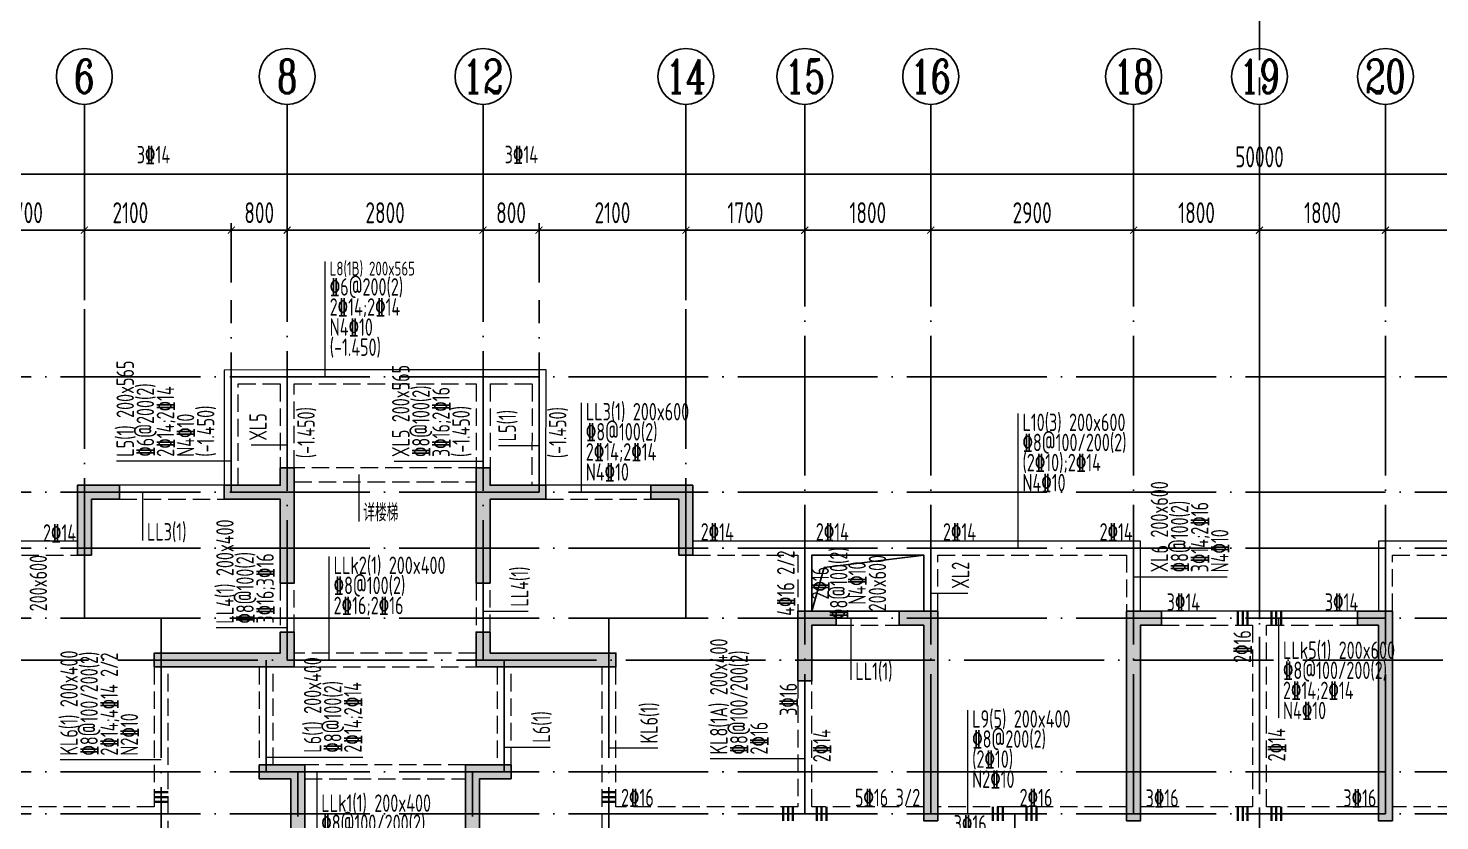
# Model space of a CAD drawing. Extents: x -668857 to 154266, y -275694 to 291306.
# Drawn here: x -102201 to -82022, y -73913 to -62573 of the extents above; entities that cross this region are included whole.
import ezdxf
from ezdxf.enums import TextEntityAlignment as Align

# ---------------------------------------------------------------- set-up
doc = ezdxf.new("R2010")
doc.units = 0
doc.header["$LTSCALE"] = 1000
for name, pattern in [('CENTER', [2, 1.25, -0.25, 0.25, -0.25]), ('DASH', [0.35, 0.25, -0.1]), ('DOTE', [2.42, 2, -0.2, 0.02, -0.2])]:
    doc.linetypes.add(name, pattern=pattern)
doc.layers.get('0').update_dxf_attribs({"linetype": 'CONTINUOUS'})
doc.layers.get('DEFPOINTS').update_dxf_attribs({"linetype": 'CONTINUOUS'})
for name, color, linetype in [('A-AXIS', 1, 'CONTINUOUS'), ('A-DOTE', 10, 'DOTE'), ('AXIS_NUM', 7, 'CONTINUOUS'), ('S-D洞口', 4, 'CONTINUOUS'), ('S-L主梁线', 4, 'DASH'), ('S-L梁编号', 6, 'CONTINUOUS'), ('S-L梁配筋', 7, 'CONTINUOUS'), ('S-Q墙填充', 252, 'CONTINUOUS'), ('S-Q墙实线', 6, 'CONTINUOUS'), ('S-Y一般标注', 3, 'CONTINUOUS'), ('THIN', 7, 'CONTINUOUS')]:
    doc.layers.add(name, color=color, linetype=linetype)
doc.layers.add('梁附加箍筋', color=1, linetype='CONTINUOUS', lineweight=35)
doc.styles.add('TSSD_Axis', font='complex.shx', dxfattribs={"width": 0.7, "bigfont": 'hztxt.shx'})
doc.styles.add('TSSD_DIMENSION', font='Tssdeng.shx', dxfattribs={"width": 0.7, "bigfont": 'tssdchn.shx'})
doc.styles.add('TSSD_REIN', font='tssdeng.shx', dxfattribs={"width": 0.7, "height": 300, "bigfont": 'tssdchn.shx'})
doc.dimstyles.new('TSSD_100_100', dxfattribs={"dimtxt": 300, "dimasz": 100, "dimexe": 100, "dimexo": 250, "dimgap": 100, "dimtad": 1, "dimdec": 0, "dimzin": 0, "dimdsep": 46, "dimtxsty": 'TSSD_DIMENSION', "dimblk": 'ARCHTICK', "dimcen": 0, "dimdle": 100, "dimclrt": 7, "dimadec": 0, "dimazin": 0, "dimtfac": 1, "dimtdec": 0, "dimtix": 1, "dimtmove": 2, "dimatfit": 3, "dimldrblk": 'ARCHTICK', "dimfxl": 0, "dimtolj": 1, "dimtzin": 0, "dimarcsym": 0})

# ---------------------------------------------------------------- blocks, each defined once
blk = doc.blocks.new('ts_axno')
at = {"color": 0, "linetype": 'ByBlock', "lineweight": -2}
blk.add_circle((0, 0), 0.5, dxfattribs=at)
at = {"color": 0, "linetype": 'ByBlock', "lineweight": -2, "style": 'TSSD_Axis', "width": 0.7}
blk.add_attdef('A', text='', height=0.6, dxfattribs=at).set_placement((0, 0), align=Align.MIDDLE_CENTER)
blk = doc.blocks.new('_ArchTick')
at = {"color": 0, "linetype": 'ByBlock', "const_width": 0.15}
blk.add_lwpolyline([(-0.5, -0.5), (0.5, 0.5)], dxfattribs=at)
blk = doc.blocks.new('*D154')
at = {"layer": 'DEFPOINTS', "color": 0}
for p in [(12800, 19250), (11100, 18250), (12800, 18250)]:
    blk.add_point(p, dxfattribs=at)
at = {"layer": 'S-Y一般标注', "color": 0, "lineweight": -2}
for p, q in [((11000, 19250), (12900, 19250)), ((11100, 18500), (11100, 19350)), ((12800, 18500), (12800, 19350))]:
    blk.add_line(p, q, dxfattribs=at)
at = {"layer": 'S-Y一般标注', "color": 0, "lineweight": -2, "xscale": 100, "yscale": 100, "zscale": 100, "rotation": 180}
blk.add_blockref('_ArchTick', (11100, 19250), dxfattribs=at)
at = {"layer": 'S-Y一般标注', "color": 0, "lineweight": -2, "xscale": 100, "yscale": 100, "zscale": 100}
blk.add_blockref('_ArchTick', (12800, 19250), dxfattribs=at)
at = {"layer": 'S-Y一般标注', "color": 7, "insert": (11950, 19500), "char_height": 300, "attachment_point": 5, "style": 'TSSD_DIMENSION'}
blk.add_mtext('\\A1;1700', dxfattribs=at)
blk = doc.blocks.new('*D155')
at = {"layer": 'DEFPOINTS', "color": 0}
for p in [(14900, 19250), (12800, 18250), (14900, 18250)]:
    blk.add_point(p, dxfattribs=at)
at = {"layer": 'S-Y一般标注', "color": 0, "lineweight": -2}
for p, q in [((12700, 19250), (15000, 19250)), ((12800, 18500), (12800, 19350)), ((14900, 18500), (14900, 19350))]:
    blk.add_line(p, q, dxfattribs=at)
at = {"layer": 'S-Y一般标注', "color": 0, "lineweight": -2, "xscale": 100, "yscale": 100, "zscale": 100, "rotation": 180}
blk.add_blockref('_ArchTick', (12800, 19250), dxfattribs=at)
at = {"layer": 'S-Y一般标注', "color": 0, "lineweight": -2, "xscale": 100, "yscale": 100, "zscale": 100}
blk.add_blockref('_ArchTick', (14900, 19250), dxfattribs=at)
at = {"layer": 'S-Y一般标注', "color": 7, "insert": (13458, 19500), "char_height": 300, "attachment_point": 5, "style": 'TSSD_DIMENSION'}
blk.add_mtext('\\A1;2100', dxfattribs=at)
blk = doc.blocks.new('*D156')
at = {"layer": 'DEFPOINTS', "color": 0}
for p in [(18500, 19250), (15700, 18250), (18500, 18250)]:
    blk.add_point(p, dxfattribs=at)
at = {"layer": 'S-Y一般标注', "color": 0, "lineweight": -2}
for p, q in [((15600, 19250), (18600, 19250)), ((15700, 18500), (15700, 19350)), ((18500, 18500), (18500, 19350))]:
    blk.add_line(p, q, dxfattribs=at)
at = {"layer": 'S-Y一般标注', "color": 0, "lineweight": -2, "xscale": 100, "yscale": 100, "zscale": 100, "rotation": 180}
blk.add_blockref('_ArchTick', (15700, 19250), dxfattribs=at)
at = {"layer": 'S-Y一般标注', "color": 0, "lineweight": -2, "xscale": 100, "yscale": 100, "zscale": 100}
blk.add_blockref('_ArchTick', (18500, 19250), dxfattribs=at)
at = {"layer": 'S-Y一般标注', "color": 7, "insert": (17100, 19500), "char_height": 300, "attachment_point": 5, "style": 'TSSD_DIMENSION'}
blk.add_mtext('\\A1;2800', dxfattribs=at)
blk = doc.blocks.new('*D157')
at = {"layer": 'DEFPOINTS', "color": 0}
for p in [(19300, 19250), (18500, 18250), (19300, 18250)]:
    blk.add_point(p, dxfattribs=at)
at = {"layer": 'S-Y一般标注', "color": 0, "lineweight": -2}
for p, q in [((18400, 19250), (19400, 19250)), ((18500, 18500), (18500, 19350)), ((19300, 18500), (19300, 19350))]:
    blk.add_line(p, q, dxfattribs=at)
at = {"layer": 'S-Y一般标注', "color": 0, "lineweight": -2, "xscale": 100, "yscale": 100, "zscale": 100, "rotation": 180}
blk.add_blockref('_ArchTick', (18500, 19250), dxfattribs=at)
at = {"layer": 'S-Y一般标注', "color": 0, "lineweight": -2, "xscale": 100, "yscale": 100, "zscale": 100}
blk.add_blockref('_ArchTick', (19300, 19250), dxfattribs=at)
at = {"layer": 'S-Y一般标注', "color": 7, "insert": (18900, 19500), "char_height": 300, "attachment_point": 5, "style": 'TSSD_DIMENSION'}
blk.add_mtext('\\A1;800', dxfattribs=at)
blk = doc.blocks.new('*D158')
at = {"layer": 'DEFPOINTS', "color": 0}
for p in [(23100, 19250), (21400, 18250), (23100, 18250)]:
    blk.add_point(p, dxfattribs=at)
at = {"layer": 'S-Y一般标注', "color": 0, "lineweight": -2}
for p, q in [((21300, 19250), (23200, 19250)), ((21400, 18500), (21400, 19350)), ((23100, 18500), (23100, 19350))]:
    blk.add_line(p, q, dxfattribs=at)
at = {"layer": 'S-Y一般标注', "color": 0, "lineweight": -2, "xscale": 100, "yscale": 100, "zscale": 100, "rotation": 180}
blk.add_blockref('_ArchTick', (21400, 19250), dxfattribs=at)
at = {"layer": 'S-Y一般标注', "color": 0, "lineweight": -2, "xscale": 100, "yscale": 100, "zscale": 100}
blk.add_blockref('_ArchTick', (23100, 19250), dxfattribs=at)
at = {"layer": 'S-Y一般标注', "color": 7, "insert": (22250, 19500), "char_height": 300, "attachment_point": 5, "style": 'TSSD_DIMENSION'}
blk.add_mtext('\\A1;1700', dxfattribs=at)
blk = doc.blocks.new('*D159')
at = {"layer": 'DEFPOINTS', "color": 0}
for p in [(24900, 19250), (23100, 18250), (24900, 18250)]:
    blk.add_point(p, dxfattribs=at)
at = {"layer": 'S-Y一般标注', "color": 0, "lineweight": -2}
for p, q in [((23000, 19250), (25000, 19250)), ((23100, 18500), (23100, 19350)), ((24900, 18500), (24900, 19350))]:
    blk.add_line(p, q, dxfattribs=at)
at = {"layer": 'S-Y一般标注', "color": 0, "lineweight": -2, "xscale": 100, "yscale": 100, "zscale": 100, "rotation": 180}
blk.add_blockref('_ArchTick', (23100, 19250), dxfattribs=at)
at = {"layer": 'S-Y一般标注', "color": 0, "lineweight": -2, "xscale": 100, "yscale": 100, "zscale": 100}
blk.add_blockref('_ArchTick', (24900, 19250), dxfattribs=at)
at = {"layer": 'S-Y一般标注', "color": 7, "insert": (24000, 19500), "char_height": 300, "attachment_point": 5, "style": 'TSSD_DIMENSION'}
blk.add_mtext('\\A1;1800', dxfattribs=at)
blk = doc.blocks.new('*D160')
at = {"layer": 'DEFPOINTS', "color": 0}
for p in [(27800, 19250), (24900, 18250), (27800, 18250)]:
    blk.add_point(p, dxfattribs=at)
at = {"layer": 'S-Y一般标注', "color": 0, "lineweight": -2}
for p, q in [((24800, 19250), (27900, 19250)), ((24900, 18500), (24900, 19350)), ((27800, 18500), (27800, 19350))]:
    blk.add_line(p, q, dxfattribs=at)
at = {"layer": 'S-Y一般标注', "color": 0, "lineweight": -2, "xscale": 100, "yscale": 100, "zscale": 100, "rotation": 180}
blk.add_blockref('_ArchTick', (24900, 19250), dxfattribs=at)
at = {"layer": 'S-Y一般标注', "color": 0, "lineweight": -2, "xscale": 100, "yscale": 100, "zscale": 100}
blk.add_blockref('_ArchTick', (27800, 19250), dxfattribs=at)
at = {"layer": 'S-Y一般标注', "color": 7, "insert": (26350, 19500), "char_height": 300, "attachment_point": 5, "style": 'TSSD_DIMENSION'}
blk.add_mtext('\\A1;2900', dxfattribs=at)
blk = doc.blocks.new('*D161')
at = {"layer": 'DEFPOINTS', "color": 0}
for p in [(29600, 19250), (27800, 18250), (29600, 18250)]:
    blk.add_point(p, dxfattribs=at)
at = {"layer": 'S-Y一般标注', "color": 0, "lineweight": -2}
for p, q in [((27700, 19250), (29700, 19250)), ((27800, 18500), (27800, 19350)), ((29600, 18500), (29600, 19350))]:
    blk.add_line(p, q, dxfattribs=at)
at = {"layer": 'S-Y一般标注', "color": 0, "lineweight": -2, "xscale": 100, "yscale": 100, "zscale": 100, "rotation": 180}
blk.add_blockref('_ArchTick', (27800, 19250), dxfattribs=at)
at = {"layer": 'S-Y一般标注', "color": 0, "lineweight": -2, "xscale": 100, "yscale": 100, "zscale": 100}
blk.add_blockref('_ArchTick', (29600, 19250), dxfattribs=at)
at = {"layer": 'S-Y一般标注', "color": 7, "insert": (28700, 19500), "char_height": 300, "attachment_point": 5, "style": 'TSSD_DIMENSION'}
blk.add_mtext('\\A1;1800', dxfattribs=at)
blk = doc.blocks.new('*D162')
at = {"layer": 'DEFPOINTS', "color": 0}
for p in [(31400, 19250), (29600, 18250), (31400, 18250)]:
    blk.add_point(p, dxfattribs=at)
at = {"layer": 'S-Y一般标注', "color": 0, "lineweight": -2}
for p, q in [((29500, 19250), (31500, 19250)), ((29600, 18500), (29600, 19350)), ((31400, 18500), (31400, 19350))]:
    blk.add_line(p, q, dxfattribs=at)
at = {"layer": 'S-Y一般标注', "color": 0, "lineweight": -2, "xscale": 100, "yscale": 100, "zscale": 100, "rotation": 180}
blk.add_blockref('_ArchTick', (29600, 19250), dxfattribs=at)
at = {"layer": 'S-Y一般标注', "color": 0, "lineweight": -2, "xscale": 100, "yscale": 100, "zscale": 100}
blk.add_blockref('_ArchTick', (31400, 19250), dxfattribs=at)
at = {"layer": 'S-Y一般标注', "color": 7, "insert": (30500, 19500), "char_height": 300, "attachment_point": 5, "style": 'TSSD_DIMENSION'}
blk.add_mtext('\\A1;1800', dxfattribs=at)
blk = doc.blocks.new('*D163')
at = {"layer": 'DEFPOINTS', "color": 0}
for p in [(34300, 19250), (31400, 18250), (34300, 18250)]:
    blk.add_point(p, dxfattribs=at)
at = {"layer": 'S-Y一般标注', "color": 0, "lineweight": -2}
for p, q in [((31300, 19250), (34400, 19250)), ((31400, 18500), (31400, 19350)), ((34300, 18500), (34300, 19350))]:
    blk.add_line(p, q, dxfattribs=at)
at = {"layer": 'S-Y一般标注', "color": 0, "lineweight": -2, "xscale": 100, "yscale": 100, "zscale": 100, "rotation": 180}
blk.add_blockref('_ArchTick', (31400, 19250), dxfattribs=at)
at = {"layer": 'S-Y一般标注', "color": 0, "lineweight": -2, "xscale": 100, "yscale": 100, "zscale": 100}
blk.add_blockref('_ArchTick', (34300, 19250), dxfattribs=at)
at = {"layer": 'S-Y一般标注', "color": 7, "insert": (32850, 19500), "char_height": 300, "attachment_point": 5, "style": 'TSSD_DIMENSION'}
blk.add_mtext('\\A1;2900', dxfattribs=at)
blk = doc.blocks.new('*D173')
at = {"layer": 'DEFPOINTS', "color": 0}
for p in [(54600, 20050), (4600, 18250), (54600, 18250)]:
    blk.add_point(p, dxfattribs=at)
at = {"layer": 'S-Y一般标注', "color": 0, "lineweight": -2}
for p, q in [((4500, 20050), (54700, 20050)), ((4600, 18500), (4600, 20150)), ((54600, 18500), (54600, 20150))]:
    blk.add_line(p, q, dxfattribs=at)
at = {"layer": 'S-Y一般标注', "color": 0, "lineweight": -2, "xscale": 100, "yscale": 100, "zscale": 100, "rotation": 180}
blk.add_blockref('_ArchTick', (4600, 20050), dxfattribs=at)
at = {"layer": 'S-Y一般标注', "color": 0, "lineweight": -2, "xscale": 100, "yscale": 100, "zscale": 100}
blk.add_blockref('_ArchTick', (54600, 20050), dxfattribs=at)
at = {"layer": 'S-Y一般标注', "color": 7, "insert": (29600, 20300), "char_height": 300, "attachment_point": 5, "style": 'TSSD_DIMENSION'}
blk.add_mtext('\\A1;50000', dxfattribs=at)
blk = doc.blocks.new('*D184')
at = {"layer": 'DEFPOINTS', "color": 0}
for p in [(15700, 19250), (14900, 18250), (15700, 18250)]:
    blk.add_point(p, dxfattribs=at)
at = {"layer": 'S-Y一般标注', "color": 0, "lineweight": -2}
for p, q in [((14800, 19250), (15800, 19250)), ((14900, 18500), (14900, 19350)), ((15700, 18500), (15700, 19350))]:
    blk.add_line(p, q, dxfattribs=at)
at = {"layer": 'S-Y一般标注', "color": 0, "lineweight": -2, "xscale": 100, "yscale": 100, "zscale": 100, "rotation": 180}
blk.add_blockref('_ArchTick', (14900, 19250), dxfattribs=at)
at = {"layer": 'S-Y一般标注', "color": 0, "lineweight": -2, "xscale": 100, "yscale": 100, "zscale": 100}
blk.add_blockref('_ArchTick', (15700, 19250), dxfattribs=at)
at = {"layer": 'S-Y一般标注', "color": 7, "insert": (15300, 19500), "char_height": 300, "attachment_point": 5, "style": 'TSSD_DIMENSION'}
blk.add_mtext('\\A1;800', dxfattribs=at)
blk = doc.blocks.new('*D185')
at = {"layer": 'DEFPOINTS', "color": 0}
for p in [(21400, 19250), (19300, 18250), (21400, 18250)]:
    blk.add_point(p, dxfattribs=at)
at = {"layer": 'S-Y一般标注', "color": 0, "lineweight": -2}
for p, q in [((19200, 19250), (21500, 19250)), ((19300, 18500), (19300, 19350)), ((21400, 18500), (21400, 19350))]:
    blk.add_line(p, q, dxfattribs=at)
at = {"layer": 'S-Y一般标注', "color": 0, "lineweight": -2, "xscale": 100, "yscale": 100, "zscale": 100, "rotation": 180}
blk.add_blockref('_ArchTick', (19300, 19250), dxfattribs=at)
at = {"layer": 'S-Y一般标注', "color": 0, "lineweight": -2, "xscale": 100, "yscale": 100, "zscale": 100}
blk.add_blockref('_ArchTick', (21400, 19250), dxfattribs=at)
at = {"layer": 'S-Y一般标注', "color": 7, "insert": (20350, 19500), "char_height": 300, "attachment_point": 5, "style": 'TSSD_DIMENSION'}
blk.add_mtext('\\A1;2100', dxfattribs=at)
blk = doc.blocks.new('20210807.15312078')
at = {"layer": 'S-Q墙填充'}
h = blk.add_hatch(color=252, dxfattribs=at)
h.dxf.hatch_style = 1
h.paths.add_polyline_path([(72216, 67840), (72216, 68190), (72016, 68190), (72016, 67940), (71216, 67940), (71216, 67740), (72016, 67740), (72016, 66540), (72216, 66540)])
h = blk.add_hatch(color=252, dxfattribs=at)
h.dxf.hatch_style = 1
h.paths.add_polyline_path([(74816, 67840), (74816, 66540), (75016, 66540), (75016, 67740), (75815, 67740), (75815, 67940), (75016, 67940), (75016, 68190), (74816, 68190)])
h = blk.add_hatch(color=252, dxfattribs=at)
h.dxf.hatch_style = 1
h.paths.add_polyline_path([(69316, 67740), (69716, 67740), (69716, 67940), (69116, 67940), (69116, 66940), (69316, 66940)])
h = blk.add_hatch(color=252, dxfattribs=at)
h.dxf.hatch_style = 1
h.paths.add_polyline_path([(77916, 67940), (77316, 67940), (77316, 67740), (77716, 67740), (77716, 66940), (77916, 66940)])
h = blk.add_hatch(color=252, dxfattribs=at)
h.dxf.hatch_style = 1
h.paths.add_polyline_path([(79416, 66140), (79416, 65140), (79616, 65140), (79616, 65940), (79966, 65940), (79966, 66140)])
h = blk.add_hatch(color=252, dxfattribs=at)
h.dxf.hatch_style = 1
h.paths.add_polyline_path([(81216, 65940), (81216, 63140), (81416, 63140), (81416, 66140), (80866, 66140), (80866, 65940)])
h = blk.add_hatch(color=252, dxfattribs=at)
h.dxf.hatch_style = 1
h.paths.add_polyline_path([(84116, 66140), (84116, 63140), (84316, 63140), (84316, 65940), (84616, 65940), (84616, 66140)])
h = blk.add_hatch(color=252, dxfattribs=at)
h.dxf.hatch_style = 1
h.paths.add_polyline_path([(87716, 65940), (87716, 63140), (87916, 63140), (87916, 66140), (87416, 66140), (87416, 65940)])
h = blk.add_hatch(color=252, dxfattribs=at)
h.dxf.hatch_style = 1
h.paths.add_polyline_path([(72216, 65340), (72216, 65840), (72016, 65840), (72016, 65540), (71816, 65540), (70216, 65540), (70216, 65340), (71816, 65340)])
h = blk.add_hatch(color=252, dxfattribs=at)
h.dxf.hatch_style = 1
h.paths.add_polyline_path([(75016, 65540), (75016, 65840), (74816, 65840), (74816, 65340), (75216, 65340), (76816, 65340), (76816, 65540), (75216, 65540)])
h = blk.add_hatch(color=252, dxfattribs=at)
h.dxf.hatch_style = 1
h.paths.add_polyline_path([(72366, 63940), (71716, 63940), (71716, 63740), (72166, 63740), (72166, 61640), (72566, 61640), (72566, 61840), (72366, 61840)])
h = blk.add_hatch(color=252, dxfattribs=at)
h.dxf.hatch_style = 1
h.paths.add_polyline_path([(74666, 61840), (74466, 61840), (74466, 61640), (74866, 61640), (74866, 63740), (75316, 63740), (75316, 63940), (74666, 63940)])
at = {"layer": 'S-D洞口', "color": 5}
blk.add_lwpolyline([(79616, 66140), (81216, 66140), (81216, 66940), (79616, 66940), (79616, 66140), (79793, 66762), (81216, 66940)], dxfattribs=at)
at = {"layer": 'S-L主梁线', "linetype": 'ByBlock', "lineweight": 18}
for p, q in [((72116, 69590), (71215, 69589)), ((71215, 69589), (71216, 67940)), ((74915, 69590), (72116, 69590)), ((75816, 69590), (74915, 69590)), ((75815, 67940), (75816, 69590)), ((71216, 67940), (69716, 67940)), ((77316, 67940), (75815, 67940)), ((69116, 67140), (67516, 67140)), ((79516, 67140), (77916, 67140)), ((81316, 67140), (79516, 67140)), ((84316, 67140), (81316, 67140)), ((84316, 66140), (84316, 67140)), ((87716, 67140), (87716, 66140)), ((90716, 67140), (87716, 67140)), ((79616, 66940), (81216, 66940)), ((79616, 66140), (79616, 66940)), ((81216, 66940), (81216, 66140)), ((80866, 66140), (79966, 66140)), ((86016, 66140), (84616, 66140)), ((87416, 66140), (86016, 66140))]:
    blk.add_line(p, q, dxfattribs=at)
at = {"layer": 'S-L主梁线', "linetype": 'DASH', "lineweight": 18}
for p, q in [((71415, 69389), (72016, 69390)), ((71416, 67940), (71415, 69389)), ((72016, 69390), (72016, 68190)), ((72216, 69390), (74815, 69390)), ((72216, 68190), (72216, 69390)), ((74815, 69390), (74816, 68190)), ((74815, 69390), (74816, 68190)), ((75015, 69390), (75616, 69390)), ((75015, 69390), (75016, 68190)), ((75616, 69390), (75615, 67940)), ((74816, 68190), (72216, 68190)), ((72216, 67990), (74816, 67990)), ((69716, 67740), (71216, 67740)), ((75815, 67740), (77316, 67740)), ((67616, 66940), (69116, 66940)), ((77916, 66940), (79416, 66940)), ((79416, 66940), (79416, 66140)), ((81416, 66940), (84116, 66940)), ((81416, 66140), (81416, 66940)), ((84116, 66940), (84116, 66140)), ((87916, 66940), (90616, 66940)), ((87916, 66140), (87916, 66940)), ((72016, 66540), (72016, 65840)), ((72216, 65840), (72216, 66540)), ((74816, 66540), (74816, 65840)), ((75016, 65840), (75016, 66540)), ((79966, 65940), (80866, 65940)), ((84616, 65940), (85916, 65940)), ((85916, 65940), (85916, 63340)), ((86116, 65940), (87416, 65940)), ((86116, 63340), (86116, 65940)), ((74816, 65540), (72216, 65540)), ((70216, 65340), (70216, 63340)), ((70416, 63240), (70416, 65340)), ((71716, 65340), (71716, 63940)), ((71916, 63940), (71916, 65340)), ((72216, 65340), (74816, 65340)), ((75116, 65340), (75116, 63940)), ((75316, 63940), (75316, 65340)), ((76616, 65340), (76616, 63240)), ((76816, 63340), (76816, 65340)), ((79416, 65140), (79416, 63340)), ((79616, 63340), (79616, 65140)), ((74666, 63940), (72366, 63940)), ((72366, 63740), (74666, 63740)), ((70216, 63340), (67616, 63340)), ((70416, 61840), (70416, 63240)), ((76616, 63240), (76616, 61840)), ((79416, 63340), (76816, 63340)), ((81216, 63340), (79616, 63340)), ((82516, 63340), (81416, 63340)), ((84116, 63340), (82516, 63340)), ((85916, 63340), (84316, 63340)), ((87716, 63340), (86116, 63340)), ((89516, 63340), (87916, 63340))]:
    blk.add_line(p, q, dxfattribs=at)
at = {"layer": 'S-Q墙实线'}
blk.add_lwpolyline([(72216, 67840), (72216, 68190), (72016, 68190), (72016, 67940), (71216, 67940), (71216, 67740), (72016, 67740), (72016, 66540), (72216, 66540), (72216, 67840)], dxfattribs=at)
for points in [[(74816, 67840), (74816, 66540), (75016, 66540), (75016, 67740), (75815, 67740), (75815, 67940), (75016, 67940), (75016, 68190), (74816, 68190)], [(69316, 67740), (69716, 67740), (69716, 67940), (69116, 67940), (69116, 66940), (69316, 66940)], [(77916, 67940), (77316, 67940), (77316, 67740), (77716, 67740), (77716, 66940), (77916, 66940)], [(79416, 66140), (79416, 65140), (79616, 65140), (79616, 65940), (79966, 65940), (79966, 66140)], [(81216, 65940), (81216, 63140), (81416, 63140), (81416, 66140), (80866, 66140), (80866, 65940)], [(84116, 66140), (84116, 63140), (84316, 63140), (84316, 65940), (84616, 65940), (84616, 66140)], [(87716, 65940), (87716, 63140), (87916, 63140), (87916, 66140), (87416, 66140), (87416, 65940)], [(72216, 65340), (72216, 65840), (72016, 65840), (72016, 65540), (71816, 65540), (70216, 65540), (70216, 65340), (71816, 65340)], [(75016, 65540), (75016, 65840), (74816, 65840), (74816, 65340), (75216, 65340), (76816, 65340), (76816, 65540), (75216, 65540)], [(72366, 63940), (71716, 63940), (71716, 63740), (72166, 63740), (72166, 61640), (72566, 61640), (72566, 61840), (72366, 61840)], [(74666, 61840), (74466, 61840), (74466, 61640), (74866, 61640), (74866, 63740), (75316, 63740), (75316, 63940), (74666, 63940)]]:
    blk.add_lwpolyline(points, close=True, dxfattribs=at)
blk = doc.blocks.new('20210726.16395156')
at = {"layer": 'A-AXIS'}
for p, q in [((12800, 18249.9), (12800, 21049.9)), ((15700, 18249.9), (15700, 21049.9)), ((18500, 18249.9), (18500, 21049.9)), ((21400, 18249.9), (21400, 21049.9)), ((23100, 18249.9), (23100, 21049.9)), ((24900, 18249.9), (24900, 21049.9)), ((27800, 18249.9), (27800, 21049.9)), ((29600, 18249.9), (29600, 21049.9)), ((31400, 18249.9), (31400, 21049.9))]:
    blk.add_line(p, q, dxfattribs=at)
at = {"layer": 'A-DOTE'}
for p, q in [((12800, 13700), (12800, 18249.9)), ((14900, 15500), (14900, 18249.9)), ((15700, 13100.3), (15700, 18249.9)), ((18500, 13100.3), (18500, 18249.9)), ((19300, 15500), (19300, 18249.9)), ((21400, 13700), (21400, 18249.9)), ((23100, 10900), (23100, 18249.9)), ((24900, 10900), (24900, 18249.9)), ((27800, 10900), (27800, 18249.9)), ((29600, 18249.9), (29600, 3600)), ((31400, 10900), (31400, 18249.9)), ((55600, 17150), (3600, 17150)), ((55600, 15500), (3600, 15500)), ((55600, 14700), (3600, 14700)), ((55600, 13700), (3600, 13700)), ((13900.2, 13700), (13900, 3600)), ((20299.8, 13700), (20300, 3600)), ((3600, 13100.3), (55600, 13100.3)), ((15400, 11500), (15400, 13100)), ((18800, 11500), (18800, 13100)), ((55600, 11500), (3600, 11500)), ((15850, 3600), (15850, 11500)), ((18350, 3600.1), (18350, 11500)), ((55600, 10900), (3600, 10900)), ((26100, 10900), (26100, 3600))]:
    blk.add_line(p, q, dxfattribs=at)
at = {"layer": 'A-AXIS'}
ref = blk.add_blockref('ts_axno', (12800, 21449.9), dxfattribs=dict(at, xscale=800, yscale=800, zscale=800))
ref.add_attrib('5', '6', dxfattribs={"layer": 'AXIS_NUM', "height": 480, "style": 'TSSD_Axis', "width": 0.7}).set_placement((12800, 21449.9), align=Align.MIDDLE_CENTER)
ref = blk.add_blockref('ts_axno', (15700, 21449.9), dxfattribs=dict(at, xscale=800, yscale=800, zscale=800))
ref.add_attrib('6', '8', dxfattribs={"layer": 'AXIS_NUM', "height": 480, "style": 'TSSD_Axis', "width": 0.7}).set_placement((15700, 21449.9), align=Align.MIDDLE_CENTER)
ref = blk.add_blockref('ts_axno', (18500, 21449.9), dxfattribs=dict(at, xscale=800, yscale=800, zscale=800))
ref.add_attrib('7', '12', dxfattribs={"layer": 'AXIS_NUM', "height": 480, "style": 'TSSD_Axis', "width": 0.7}).set_placement((18500, 21449.9), align=Align.MIDDLE_CENTER)
ref = blk.add_blockref('ts_axno', (21400, 21449.9), dxfattribs=dict(at, xscale=800, yscale=800, zscale=800))
ref.add_attrib('8', '14', dxfattribs={"layer": 'AXIS_NUM', "height": 480, "style": 'TSSD_Axis', "width": 0.7}).set_placement((21400, 21449.9), align=Align.MIDDLE_CENTER)
ref = blk.add_blockref('ts_axno', (23100, 21449.9), dxfattribs=dict(at, xscale=800, yscale=800, zscale=800))
ref.add_attrib('9', '15', dxfattribs={"layer": 'AXIS_NUM', "height": 480, "style": 'TSSD_Axis', "width": 0.7}).set_placement((23100, 21449.9), align=Align.MIDDLE_CENTER)
ref = blk.add_blockref('ts_axno', (24900, 21449.9), dxfattribs=dict(at, xscale=800, yscale=800, zscale=800))
ref.add_attrib('10', '16', dxfattribs={"layer": 'AXIS_NUM', "height": 480, "style": 'TSSD_Axis', "width": 0.7}).set_placement((24900, 21449.9), align=Align.MIDDLE_CENTER)
ref = blk.add_blockref('ts_axno', (27800, 21449.9), dxfattribs=dict(at, xscale=800, yscale=800, zscale=800))
ref.add_attrib('11', '18', dxfattribs={"layer": 'AXIS_NUM', "height": 480, "style": 'TSSD_Axis', "width": 0.7}).set_placement((27800, 21449.9), align=Align.MIDDLE_CENTER)
ref = blk.add_blockref('ts_axno', (29600, 21449.9), dxfattribs=dict(at, xscale=800, yscale=800, zscale=800))
ref.add_attrib('12', '19', dxfattribs={"layer": 'AXIS_NUM', "height": 480, "style": 'TSSD_Axis', "width": 0.7}).set_placement((29600, 21449.9), align=Align.MIDDLE_CENTER)
ref = blk.add_blockref('ts_axno', (31400, 21449.9), dxfattribs=dict(at, xscale=800, yscale=800, zscale=800))
ref.add_attrib('13', '20', dxfattribs={"layer": 'AXIS_NUM', "height": 480, "style": 'TSSD_Axis', "width": 0.7}).set_placement((31400, 21449.9), align=Align.MIDDLE_CENTER)
at = {"layer": 'S-Y一般标注'}
for base, p1, p2, picture, middle in [((54600, 20049.9), (4600, 18249.9), (54600, 18249.9), '*D173', (29600, 20299.9)), ((12800, 19249.9), (11100, 18249.9), (12800, 18249.9), '*D154', (11950, 19499.9)), ((15700, 19249.9), (14900, 18249.9), (15700, 18249.9), '*D184', (15300, 19499.9)), ((18500, 19249.9), (15700, 18249.9), (18500, 18249.9), '*D156', (17100, 19499.9)), ((19300, 19249.9), (18500, 18249.9), (19300, 18249.9), '*D157', (18900, 19499.9)), ((21400, 19249.9), (19300, 18249.9), (21400, 18249.9), '*D185', (20350, 19499.9)), ((23100, 19249.9), (21400, 18249.9), (23100, 18249.9), '*D158', (22250, 19499.9)), ((24900, 19249.9), (23100, 18249.9), (24900, 18249.9), '*D159', (24000, 19499.9)), ((27800, 19249.9), (24900, 18249.9), (27800, 18249.9), '*D160', (26350, 19499.9)), ((29600, 19249.9), (27800, 18249.9), (29600, 18249.9), '*D161', (28700, 19499.9)), ((31400, 19249.9), (29600, 18249.9), (31400, 18249.9), '*D162', (30500, 19499.9)), ((34300, 19249.9), (31400, 18249.9), (34300, 18249.9), '*D163', (32850, 19499.9))]:
    dim = blk.add_linear_dim(base=base, p1=p1, p2=p2, dimstyle='TSSD_100_100', dxfattribs=at)
    dim.commit()
    dim.dimension.update_dxf_attribs({"geometry": picture, "text_midpoint": middle})
dim = blk.add_linear_dim(base=(14900, 19249.9), p1=(12800, 18249.9), p2=(14900, 18249.9), dimstyle='TSSD_100_100', dxfattribs=at)
dim.commit()
dim.dimension.update_dxf_attribs({"geometry": '*D155', "text_midpoint": (13458.1, 19499.9), "dimtype": 160})

msp = doc.modelspace()

# ---------------------------------------------------------------- linework, layer by layer
at = {"layer": 'S-L梁编号', "lineweight": 18}
for p, q in [((-97954.19, -67563.16), (-97954.19, -65912.12)), ((-94292.92, -69213.16), (-94292.92, -67935.02)), ((-88050.73, -70013.16), (-88050.73, -68087.51)), ((-98499.28, -68537.36), (-99012.2, -68537.36)), ((-94899.65, -68546.66), (-95479.41, -68546.66)), ((-99299.45, -68767.37), (-100939.83, -68767.37)), ((-95699, -68772.03), (-96971.65, -68772.03)), ((-97472.86, -68958.67), (-97472.86, -69629.6)), ((-100567.11, -69213.16), (-100567.11, -69903.63)), ((-97898.07, -71612.89), (-97898.07, -70132.41)), ((-86399.29, -70421.71), (-85061.87, -70421.71)), ((-89299.29, -70655.69), (-88768.52, -70655.69)), ((-95699.28, -70912.27), (-95052.26, -70912.27)), ((-90439.79, -71013.44), (-90439.79, -71897.98)), ((-84326.2, -71013.16), (-84326.2, -72440.72)), ((-98499.28, -71154.78), (-99514.73, -71154.78)), ((-88769.85, -73813.16), (-88769.85, -72330.33)), ((-100299.27, -73043.31), (-101743.55, -73043.31)), ((-98799.35, -73000.76), (-97416.92, -73000.76)), ((-95399.41, -72857.58), (-94740.04, -72857.58)), ((-93899.29, -72869.4), (-93201.5, -72869.4)), ((-91099.28, -73027.66), (-92454.33, -73027.66)), ((-98074.65, -73213.16), (-98074.65, -74379.77))]:
    msp.add_line(p, q, dxfattribs=at)
at = {"layer": 'THIN', "linetype": 'CENTER'}
msp.add_line((-84599.28, -61780.37), (-84599.28, -85647.3), dxfattribs=at)
at = {"layer": '梁附加箍筋', "lineweight": 35}
for p, q in [((-84909.29, -71113.16), (-84909.29, -70913.16)), ((-84839.29, -71113.16), (-84839.29, -70913.16)), ((-84769.29, -71113.16), (-84769.29, -70913.16)), ((-84429.29, -71113.16), (-84429.29, -70913.16)), ((-84359.29, -71113.16), (-84359.29, -70913.16)), ((-84289.29, -71113.16), (-84289.29, -70913.16)), ((-100199.28, -73503.16), (-100399.28, -73503.16)), ((-100199.28, -73573.16), (-100399.28, -73573.16)), ((-100199.28, -73643.16), (-100399.28, -73643.16)), ((-93799.29, -73503.16), (-93999.29, -73503.16)), ((-93799.29, -73573.16), (-93999.29, -73573.16)), ((-93799.29, -73643.16), (-93999.29, -73643.16)), ((-91409.28, -73913.16), (-91409.28, -73713.16)), ((-91339.28, -73913.16), (-91339.28, -73713.16)), ((-91269.28, -73913.16), (-91269.28, -73713.16)), ((-90929.28, -73913.16), (-90929.28, -73713.16)), ((-90859.28, -73913.16), (-90859.28, -73713.16)), ((-90789.28, -73913.16), (-90789.28, -73713.16)), ((-88409.29, -73913.16), (-88409.29, -73713.16)), ((-88339.29, -73913.16), (-88339.29, -73713.16)), ((-88269.29, -73913.16), (-88269.29, -73713.16)), ((-87929.29, -73913.16), (-87929.29, -73713.16)), ((-87859.29, -73913.16), (-87859.29, -73713.16)), ((-87789.29, -73913.16), (-87789.29, -73713.16)), ((-84909.3, -73913.16), (-84909.3, -73713.16)), ((-84839.3, -73913.16), (-84839.3, -73713.16)), ((-84769.3, -73913.16), (-84769.3, -73713.16)), ((-84429.3, -73913.16), (-84429.3, -73713.16)), ((-84359.3, -73913.16), (-84359.3, -73713.16)), ((-84289.3, -73913.16), (-84289.3, -73713.16))]:
    msp.add_line(p, q, dxfattribs=at)

# ---------------------------------------------------------------- block references
at = {"layer": 'A-DOTE'}
msp.add_blockref('20210726.16395156', (-114199.28, -84713.2), dxfattribs=at)
at = {"layer": 'S-Q墙填充'}
msp.add_blockref('20210807.15312078', (-170614.92, -137052.72), dxfattribs=at)

# ---------------------------------------------------------------- texts
at = {"layer": 'S-L梁编号', "color": 6, "style": 'TSSD_REIN', "width": 0.7}
for s, height, p in [('L8(1B) 200x565', 200, (-97891.69, -66112.12)), ('LL3(1) 200x600', 250, (-94230.42, -68185.02)), ('L10(3) 200x600', 250, (-87988.23, -68337.51)), ('详楼梯', 250, (-97410.36, -69629.6)), ('LL3(1)', 250, (-100504.61, -69903.63)), ('LLk2(1) 200x400', 250, (-97835.57, -70382.41)), ('LLk5(1) 200x600', 250, (-84263.7, -71597.45)), ('LL1(1)', 250, (-90377.29, -71897.98)), ('L9(5) 200x400', 250, (-88707.35, -72580.33)), ('LLk1(1) 200x400', 250, (-98012.15, -73785.54))]:
    msp.add_text(s, height=height, dxfattribs=at).set_placement(p)
for s, p in [('L5(1) 200x565', (-100689.83, -68704.87)), ('XL5 200x565', (-96750.49, -68709.53)), ('XL5', (-98791.05, -68474.86)), ('L5(1)', (-95229.41, -68484.16)), ('XL6 200x600', (-85905.14, -70359.21)), ('LL4(1) 200x400', (-99264.73, -71092.28)), ('XL2', (-88749.29, -70593.19)), ('LL4(1)', (-95052.26, -70849.77)), ('KL8(1A) 200x400', (-92204.33, -72965.16)), ('KL6(1) 200x400', (-101493.55, -72980.81)), ('L6(1) 200x400', (-98011.15, -72938.26)), ('KL6(1)', (-93201.5, -72806.9)), ('L6(1)', (-94740.04, -72795.08))]:
    msp.add_text(s, height=250, rotation=90, dxfattribs=at).set_placement(p)
at = {"layer": 'S-L梁配筋', "color": 7, "style": 'TSSD_REIN', "width": 0.7}
for s, p in [('3%%13214', (-100649.28, -64507.24)), ('%%1326@200(2)', (-97891.69, -66399.62)), ('2%%13214;2%%13214', (-97891.69, -66687.12)), ('N4%%13210', (-97891.69, -66974.62)), ('(-1.450)', (-97891.69, -67262.12)), ('%%1328@100(2)', (-94230.42, -68472.52)), ('%%1328@100/200(2)', (-87988.23, -68625.01)), ('2%%13214;2%%13214', (-94230.42, -68760.02)), ('N4%%13210', (-94230.42, -69047.52)), ('(2%%13210);2%%13214', (-87988.23, -68912.51)), ('N4%%13210', (-87988.23, -69200.01)), ('%%1328@100(2)', (-97835.57, -70669.91)), ('2%%13216;2%%13216', (-97835.57, -70957.41)), ('%%1328@100/200(2)', (-84263.7, -71884.95)), ('2%%13214;2%%13214', (-84263.7, -72172.45)), ('N4%%13210', (-84263.7, -72459.95)), ('%%1328@200(2)', (-88707.35, -72867.83)), ('(2%%13210)', (-88707.35, -73155.33)), ('N2%%13210', (-88707.35, -73442.83)), ('%%1328@100/200(2)', (-98012.15, -74073.04))]:
    msp.add_text(s, height=250, dxfattribs=at).set_placement(p)
msp.add_text('3%%13214', height=250, rotation=360, dxfattribs=at).set_placement((-94913.33, -64505.71), align=Align.RIGHT)
for s, p in [('%%1326@200(2)', (-100402.33, -68704.87)), ('2%%13214;2%%13214', (-100114.83, -68704.87)), ('%%1328@100(2)', (-96462.99, -68709.53)), ('3%%13216;2%%13216', (-96175.49, -68709.53)), ('(-1.450)', (-99539.83, -68704.87)), ('(-1.450)', (-95887.99, -68709.53)), ('N4%%13210', (-99827.33, -68704.87)), ('(-1.450)', (-98105.33, -68726.13)), ('(-1.450)', (-94508.38, -68726.13)), ('%%1328@100(2)', (-85617.64, -70359.21)), ('3%%13214;2%%13216', (-85330.14, -70359.21)), ('N4%%13210', (-85042.64, -70359.21)), ('%%1328@100(2)', (-98977.23, -71092.28)), ('3%%13216;3%%13216', (-98689.73, -71092.28)), ('2%%13216', (-84720.44, -71654.44)), ('%%1328@100/200(2)', (-101206.05, -72980.81)), ('%%1328@100/200(2)', (-91916.83, -72965.16)), ('%%1328@100(2)', (-97723.65, -72938.26)), ('2%%13214;2%%13214', (-97436.15, -72938.26)), ('N2%%13210', (-100631.05, -72980.81)), ('2%%13216', (-91629.33, -72965.16))]:
    msp.add_text(s, height=250, rotation=90, dxfattribs=at).set_placement(p)
for s, p in [('2%%13214', (-101517.06, -69920.5)), ('2%%13214', (-92115.49, -69904.68)), ('2%%13214', (-90468.95, -69904.68)), ('2%%13214', (-88651.55, -69904.68)), ('2%%13214', (-86412.5, -69904.68)), ('3%%13214', (-85449.79, -70909.52)), ('3%%13214', (-83188.78, -70909.52)), ('2%%13216', (-93258.05, -73705.53)), ('2%%13216', (-87560.5, -73705.53)), ('3%%13216', (-85755.68, -73712.94)), ('3%%13216', (-82928.3, -73712.94))]:
    msp.add_text(s, height=250, dxfattribs=at).set_placement(p, align=Align.RIGHT)
for s, p in [('%%1328@100(2)', (-90489.68, -70513.16)), ('4%%13216 2/2', (-91246.59, -70513.16)), ('N4%%13210', (-90227.45, -70513.16)), ('200x600', (-89936.64, -70513.16)), ('2%%13216', (-90754.29, -70513.16)), ('3%%13216', (-91210.38, -72176.16)), ('2%%13214', (-90731.03, -72839.49)), ('2%%13214', (-84229.64, -72827.16))]:
    msp.add_text(s, height=250, rotation=90, dxfattribs=at).set_placement(p, align=Align.CENTER)
msp.add_text('200x600', height=250, rotation=90, dxfattribs=at).set_placement((-101857.62, -70513.16), align=Align.BOTTOM_CENTER)
at = {"layer": 'S-L梁配筋', "color": 1, "style": 'TSSD_REIN', "width": 0.7}
msp.add_text('2%%13214;4%%13214 2/2', height=250, rotation=90, dxfattribs=at).set_placement((-100918.55, -72980.81))
msp.add_text('5%%13216 3/2', height=250, dxfattribs=at).set_placement((-89449.29, -73705.53), align=Align.RIGHT)
at = {"layer": 'S-L梁配筋', "color": 7, "style": 'TSSD_REIN', "width": 0.7}
msp.add_text('3%%13216', height=250, dxfattribs=at).set_placement((-88734.73, -74157.17), align=Align.BOTTOM_CENTER)

doc.saveas('drawing.dxf')
